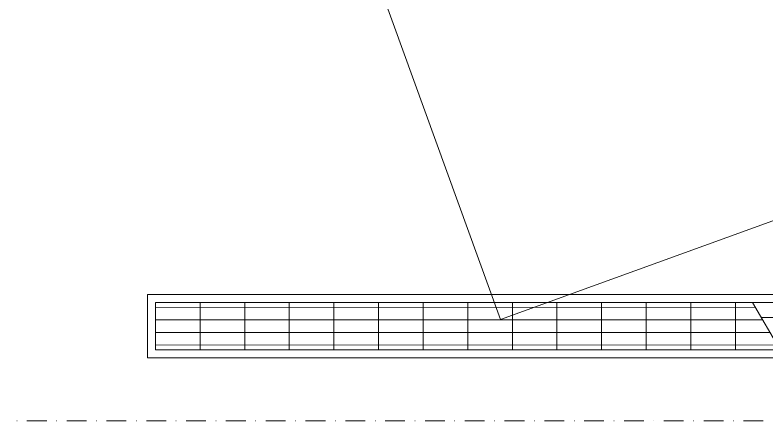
# Model space of a CAD drawing. Extents: x -1299 to 23780, y -3010 to 8106.
# Drawn here: x 8625.5 to 8863.5, y 345 to 473.5 of the extents above; entities that cross this region are included whole.
import ezdxf

# ---------------------------------------------------------------- set-up
doc = ezdxf.new("R2010")
doc.units = 0
doc.header["$LTSCALE"] = 25
doc.header["$MEASUREMENT"] = 0
doc.linetypes.add('DASHDOT2', pattern=[0.5, 0.25, -0.125, 0, -0.125])
doc.layers.get('0').update_dxf_attribs({"color": 9, "lineweight": 9})
for name, color, linetype, lineweight in [('04', 9, 'Continuous', 9), ('06D', 9, 'Continuous', 9), ('24', 9, 'DASHDOT2', 9), ('32', 9, 'Continuous', 9)]:
    doc.layers.add(name, color=color, linetype=linetype, lineweight=lineweight)

# ---------------------------------------------------------------- blocks, each defined once
blk = doc.blocks.new('p-konvektor_audi')
for p, q in [((250, 89.48), (0, 89.47)), ((250, 89.47), (0, 89.48)), ((0, 89.48), (0, 69.47)), ((16.61, 71.95), (16.6, 86.99)), ((30.73, 71.95), (30.72, 86.99)), ((44.85, 71.95), (44.84, 86.99)), ((58.96, 71.95), (58.96, 86.99)), ((73.08, 71.95), (73.08, 86.99)), ((87.2, 71.95), (87.2, 86.99)), ((101.32, 71.95), (101.32, 86.99)), ((115.44, 71.95), (115.44, 86.99)), ((129.56, 71.95), (129.56, 86.99)), ((143.68, 71.95), (143.68, 86.98)), ((157.8, 71.95), (157.8, 86.98)), ((171.92, 71.94), (171.92, 86.98)), ((186.04, 71.94), (186.04, 86.98)), ((191.48, 71.95), (200.19, 86.99)), ((199.29, 85.44), (2.49, 85.42)), ((196.99, 81.46), (2.49, 81.45)), ((194.68, 77.48), (2.49, 77.47)), ((227.1, 76.72), (194.25, 76.73)), ((192.38, 73.51), (2.49, 73.49)), ((0, 69.47), (250, 69.47))]:
    blk.add_line(p, q)
for points in [[(250, 89.47), (0, 89.47), (0, 69.47), (250, 69.47)], [(247.51, 86.99), (247.51, 71.95), (2.49, 71.95), (2.49, 86.99)]]:
    blk.add_lwpolyline(points, close=True)
blk = doc.blocks.new('p-audi_arac')
at = {"layer": '06D', "lineweight": 0, "flags": 128}
blk.add_lwpolyline([(695.6, 0.8), (-4.4, 0.8), (-4.4, 400.8), (695.6, 400.8)], close=True, dxfattribs=at)

msp = doc.modelspace()

# ---------------------------------------------------------------- linework, layer by layer
at = {"layer": '24'}
msp.add_lwpolyline([(6827.5, 345), (11027.5, 345)], dxfattribs=at)

# ---------------------------------------------------------------- block references
at = {"layer": '04', "xscale": -1, "rotation": 19.9319625242744}
msp.add_blockref('p-audi_arac', (9433.43, 613.51), dxfattribs=at)
at = {"layer": '32', "xscale": -1, "rotation": 180}
msp.add_blockref('p-konvektor_audi', (8667.5, 454.48), dxfattribs=at)

doc.saveas('drawing.dxf')
